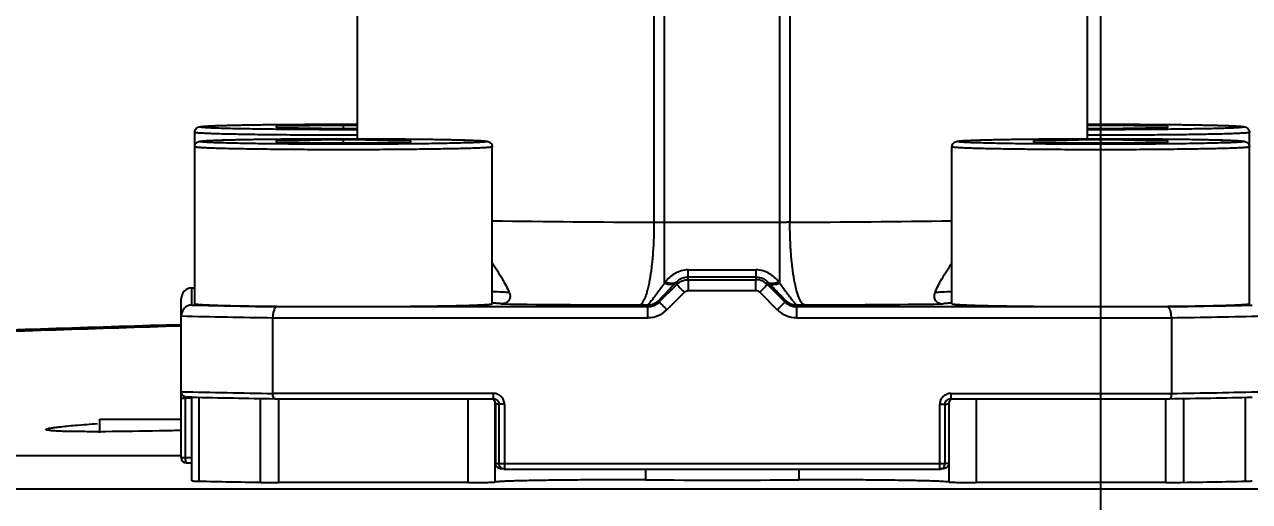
# Model space of a CAD drawing. Header units: millimetres. Extents: x 5828 to 6704, y 123 to 421.
# Drawn here: x 6475.033 to 6476.543, y 276.993 to 277.581 of the extents above; entities that cross this region are included whole.
import ezdxf

# ---------------------------------------------------------------- set-up
doc = ezdxf.new("R2010")
doc.units = ezdxf.units.MM
doc.linetypes.add('CENTER', pattern=[0.6, 0.375, -0.075, 0.075, -0.075])
for name, color, linetype in [('中心线', 7, 'Continuous'), ('外形图', 7, 'Continuous'), ('尺寸标注', 7, 'Continuous')]:
    doc.layers.add(name, color=color, linetype=linetype)
doc.styles.add('微软雅黑', font='msyh.ttc', dxfattribs={"height": 1.5})
doc.dimstyles.new('尺寸标注_1_15比例', dxfattribs={"dimtxt": 1.5, "dimasz": 1.25, "dimexe": 0.5, "dimexo": 0.4, "dimgap": 0.5, "dimtad": 1, "dimdec": 1, "dimlfac": 15, "dimdsep": 46, "dimtxsty": '微软雅黑', "dimcen": 0.09, "dimadec": 0, "dimazin": 0, "dimtp": 0.01, "dimtm": 0.01, "dimtfac": 1, "dimtdec": 1, "dimtofl": 0, "dimtmove": 0, "dimatfit": 3, "dimfxl": 1, "dimtolj": 1, "dimarcsym": 0})

# ---------------------------------------------------------------- blocks, each defined once
blk = doc.blocks.new('*D786')
at = {"layer": 'Defpoints', "color": 0}
for p in [(6482.9394, 280.5658), (6469.7803, 267.5677), (6482.9394, 267.0011)]:
    blk.add_point(p, dxfattribs=at)
at = {"layer": '尺寸标注', "color": 0, "lineweight": -2}
for p, q in [((6469.7803, 267.9677), (6469.7803, 281.0658)), ((6482.9394, 267.4011), (6482.9394, 281.0658)), ((6471.0303, 280.5658), (6481.6894, 280.5658))]:
    blk.add_line(p, q, dxfattribs=at)
at = {"layer": '尺寸标注', "color": 0}
for points in [[(6471.0303, 280.7741), (6471.0303, 280.3574), (6469.7803, 280.5658)], [(6481.6894, 280.3574), (6481.6894, 280.7741), (6482.9394, 280.5658)]]:
    blk.add_solid(points, dxfattribs=at)
at = {"layer": '尺寸标注', "color": 0, "insert": (6476.3599, 281.8448), "char_height": 1.5, "attachment_point": 5, "style": '微软雅黑'}
blk.add_mtext('\\A1;197.4', dxfattribs=at)
blk = doc.blocks.new('*D787')
at = {"layer": 'Defpoints', "color": 0}
for p in [(6469.7154, 284.5485), (6483.0052, 255.7131), (6469.7154, 255.0651)]:
    blk.add_point(p, dxfattribs=at)
at = {"layer": '尺寸标注', "color": 0, "lineweight": -2}
for p, q in [((6469.7154, 255.4651), (6469.7154, 285.0485)), ((6483.0052, 256.1131), (6483.0052, 285.0485)), ((6481.7552, 284.5485), (6470.9654, 284.5485))]:
    blk.add_line(p, q, dxfattribs=at)
at = {"layer": '尺寸标注', "color": 0}
for points in [[(6470.9654, 284.7569), (6470.9654, 284.3402), (6469.7154, 284.5485)], [(6481.7552, 284.3402), (6481.7552, 284.7569), (6483.0052, 284.5485)]]:
    blk.add_solid(points, dxfattribs=at)
at = {"layer": '尺寸标注', "color": 0, "insert": (6476.3603, 285.8276), "char_height": 1.5, "attachment_point": 5, "style": '微软雅黑'}
blk.add_mtext('\\A1;199.3', dxfattribs=at)

msp = doc.modelspace()

# ---------------------------------------------------------------- linework, layer by layer
at = {"layer": '中心线', "linetype": 'CENTER', "ltscale": 5}
msp.add_line((6476.3599, 231.7633), (6476.3599, 279.7873), dxfattribs=at)
at = {"layer": '外形图', "color": 7, "linetype": 'Continuous'}
for p, q in [((6475.4433, 277.8659), (6475.4433, 277.4403)), ((6476.3433, 277.8659), (6476.3433, 277.4403)), ((6475.8097, 277.3375), (6475.8097, 277.8574)), ((6475.8221, 277.2624), (6475.8221, 277.8583)), ((6475.9644, 277.2624), (6475.9645, 277.8583)), ((6475.9768, 277.8574), (6475.9768, 277.3375)), ((6475.4266, 277.4567), (6475.3438, 277.4558)), ((6475.3438, 277.4558), (6475.3438, 277.454)), ((6475.3438, 277.454), (6475.4266, 277.453)), ((6475.4266, 277.4583), (6475.4433, 277.4583)), ((6475.4266, 277.4583), (6475.4433, 277.4583)), ((6475.4266, 277.453), (6475.4266, 277.4567)), ((6475.4433, 277.4565), (6475.4266, 277.4567)), ((6476.3433, 277.4583), (6476.3599, 277.4583)), ((6476.3433, 277.4583), (6476.3599, 277.4583)), ((6476.3599, 277.4567), (6476.3433, 277.4565)), ((6476.3599, 277.453), (6476.3599, 277.4567)), ((6476.4428, 277.4558), (6476.3599, 277.4567)), ((6476.3599, 277.453), (6476.4428, 277.454)), ((6476.4428, 277.454), (6476.4428, 277.4558)), ((6475.2433, 277.237), (6475.2433, 277.4482)), ((6475.4266, 277.4388), (6475.3438, 277.4379)), ((6475.4266, 277.453), (6475.4433, 277.4532)), ((6475.4433, 277.4515), (6475.4266, 277.4515)), ((6475.4433, 277.4447), (6475.4266, 277.4447)), ((6475.4266, 277.4351), (6475.4266, 277.4388)), ((6475.5095, 277.4379), (6475.4266, 277.4388)), ((6476.3599, 277.4388), (6476.2771, 277.4379)), ((6476.3433, 277.4532), (6476.3599, 277.453)), ((6476.3599, 277.4515), (6476.3433, 277.4515)), ((6476.3599, 277.4447), (6476.3433, 277.4447)), ((6476.3599, 277.4351), (6476.3599, 277.4388)), ((6476.4428, 277.4379), (6476.3599, 277.4388)), ((6476.5433, 277.237), (6476.5433, 277.4482)), ((6475.3438, 277.4379), (6475.3438, 277.4361)), ((6475.3438, 277.4361), (6475.4266, 277.4351)), ((6475.4266, 277.4351), (6475.5095, 277.4361)), ((6475.5095, 277.4361), (6475.5095, 277.4379)), ((6475.6099, 277.237), (6475.6099, 277.4303)), ((6476.1766, 277.237), (6476.1766, 277.4303)), ((6476.2771, 277.4379), (6476.2771, 277.4361)), ((6476.2771, 277.4361), (6476.3599, 277.4351)), ((6476.3599, 277.4351), (6476.4428, 277.4361)), ((6476.4428, 277.4361), (6476.4428, 277.4379)), ((6475.8221, 277.3374), (6475.9644, 277.3374)), ((6475.9768, 277.3375), (6475.9729, 277.3374)), ((6475.8516, 277.2701), (6475.8516, 277.2788)), ((6475.8516, 277.2788), (6475.935, 277.2788)), ((6475.8158, 277.2393), (6475.8374, 277.2609)), ((6475.8221, 277.2624), (6475.8233, 277.2639)), ((6475.8362, 277.2628), (6475.8374, 277.2641)), ((6475.8374, 277.2641), (6475.8374, 277.2609)), ((6475.8516, 277.2667), (6475.8516, 277.2701)), ((6475.8516, 277.2701), (6475.935, 277.2701)), ((6475.8516, 277.2667), (6475.8516, 277.2532)), ((6475.8516, 277.2667), (6475.935, 277.2667)), ((6475.935, 277.2701), (6475.935, 277.2667)), ((6475.935, 277.2532), (6475.935, 277.2667)), ((6475.9491, 277.2609), (6475.9491, 277.2641)), ((6475.9491, 277.2641), (6475.9503, 277.2628)), ((6475.9491, 277.2609), (6475.9707, 277.2393)), ((6475.9633, 277.2639), (6475.9644, 277.2624)), ((6475.2266, 277.1287), (6475.2266, 277.2433)), ((6475.2395, 277.2565), (6475.2432, 277.2566)), ((6475.2399, 277.2565), (6475.2395, 277.2565)), ((6475.2399, 277.2565), (6475.2432, 277.2566)), ((6475.2399, 277.2354), (6475.2399, 277.2565)), ((6475.8252, 277.2296), (6475.8468, 277.2512)), ((6475.8516, 277.2532), (6475.935, 277.2532)), ((6475.9397, 277.2512), (6475.9613, 277.2296)), ((6475.8017, 277.2334), (6475.3443, 277.2334)), ((6475.7911, 277.2356), (6475.8017, 277.2356)), ((6475.8017, 277.2356), (6475.8017, 277.2334)), ((6475.8017, 277.2198), (6475.8017, 277.2334)), ((6475.8158, 277.2414), (6475.8158, 277.2393)), ((6475.9707, 277.2393), (6475.9707, 277.2414)), ((6475.9849, 277.2334), (6475.9849, 277.2356)), ((6475.9849, 277.2356), (6475.9954, 277.2356)), ((6475.9849, 277.2334), (6475.9849, 277.2198)), ((6476.4422, 277.2334), (6475.9849, 277.2334)), ((6475.3395, 277.1265), (6475.3395, 277.2198)), ((6475.3395, 277.2198), (6475.8016, 277.2198)), ((6475.9849, 277.2198), (6476.447, 277.2198)), ((6476.447, 277.2198), (6476.447, 277.1265)), ((6475.2266, 277.0475), (6475.2266, 277.128)), ((6475.2398, 277.1219), (6475.2331, 277.1221)), ((6475.2399, 277.0188), (6475.2399, 277.1219)), ((6475.2483, 277.1217), (6475.2483, 277.0184)), ((6475.6112, 277.1265), (6475.3395, 277.1265)), ((6475.6112, 277.1265), (6475.6112, 277.12)), ((6476.1754, 277.1265), (6476.1754, 277.12)), ((6476.1754, 277.1265), (6476.447, 277.1265)), ((6476.5383, 277.0184), (6476.5383, 277.1217)), ((6475.2315, 277.1207), (6475.2315, 277.0474)), ((6475.2399, 277.1207), (6475.2315, 277.1207)), ((6475.3244, 277.017), (6475.3244, 277.1203)), ((6475.3419, 277.12), (6475.3418, 277.12)), ((6475.3419, 277.12), (6475.6112, 277.12)), ((6475.3465, 277.12), (6475.3465, 277.0168)), ((6475.5802, 277.0168), (6475.5802, 277.12)), ((6475.6112, 277.12), (6475.6118, 277.12)), ((6475.6118, 277.12), (6475.6118, 277.12)), ((6475.6133, 277.1165), (6475.6133, 277.0174)), ((6475.6138, 277.114), (6475.6138, 277.0406)), ((6475.6185, 277.04), (6475.6185, 277.1133)), ((6475.625, 277.1132), (6475.625, 277.0333)), ((6476.1616, 277.0333), (6476.1616, 277.1132)), ((6476.168, 277.1133), (6476.168, 277.04)), ((6476.1728, 277.114), (6476.1728, 277.0406)), ((6476.1732, 277.0174), (6476.1732, 277.1162)), ((6476.1748, 277.12), (6476.1748, 277.12)), ((6476.1748, 277.12), (6476.1754, 277.12)), ((6476.1754, 277.12), (6476.4447, 277.12)), ((6476.2063, 277.12), (6476.2063, 277.0168)), ((6476.4401, 277.0168), (6476.4401, 277.12)), ((6476.4447, 277.12), (6476.4447, 277.12)), ((6476.4621, 277.1203), (6476.4621, 277.017)), ((6475.1261, 277.0795), (6475.1261, 277.0949)), ((6475.1261, 277.0949), (6475.2266, 277.0949)), ((6475.2189, 277.0949), (6475.226, 277.0952)), ((6475.2266, 277.0498), (6474.6099, 277.0498)), ((6475.2315, 277.0474), (6475.2399, 277.0474)), ((6475.2399, 277.0408), (6475.2332, 277.0408)), ((6475.6245, 277.0333), (6475.625, 277.0333)), ((6476.1616, 277.0399), (6475.625, 277.0399)), ((6475.625, 277.0333), (6476.1616, 277.0333)), ((6475.7988, 277.0333), (6475.7988, 277.02)), ((6475.9877, 277.0333), (6475.9877, 277.02)), ((6475.5802, 277.0168), (6475.3465, 277.0168)), ((6476.4401, 277.0168), (6476.2063, 277.0168)), ((6474.3599, 277.0089), (6477.4266, 277.0089))]:
    msp.add_line(p, q, dxfattribs=at)
for centre, radius, start, end in [((6475.8627, 294.5169), 17.1795, 269.15642, 269.8234), ((6475.822, 280.7409), 3.4035, 269.7927, 270.0012), ((6475.9645, 280.7824), 3.4449, 269.9997, 270.1396), ((6475.9239, 294.5171), 17.1797, 270.17657, 270.84358), ((6475.935, 277.2467), 0.02, 45.0073, 90), ((6475.2398, 277.2433), 0.0132, 91.2398, 180.0712), ((6475.935, 277.2465), 0.00667, 45.0013, 89.9997), ((6475.24, 277.222), 0.0134, 90.4665, 179.9199), ((6475.6059, 293.5773), 16.346, 268.71721, 269.0832), ((6475.8671, 300.0515), 22.8161, 269.38272, 269.80931), ((6475.8017, 277.2532), 0.0333, 269.9891, 314.9971), ((6475.8017, 277.2556), 0.02, 270, 314.9925), ((6475.8017, 277.2534), 0.02, 270, 314.9925), ((6475.9849, 277.2532), 0.0333, 225.0079, 269.9985), ((6475.9849, 277.2556), 0.02, 225.0075, 269.9999), ((6475.9849, 277.2534), 0.02, 225.0075, 269.9999), ((6475.9097, 301.43), 24.1946, 270.2029, 270.60518), ((6476.2068, 292.217), 14.9855, 270.90019, 271.29941), ((6475.6024, 293.856), 16.6383, 268.70579, 269.09462), ((6476.2124, 292.3848), 15.1668, 270.88652, 271.31307), ((6476.5863, 230.7358), 46.4953, 91.67537, 92.43624), ((6476.5857, 230.6999), 46.53, 91.67331, 92.43365), ((6476.5882, 230.6182), 46.6111, 91.67351, 92.43255), ((6475.2332, 277.1287), 0.00661, 179.9294, 268.7533), ((6475.5742, 292.2915), 15.1668, 268.68693, 269.11348), ((6475.2537, 277.1207), 0.0222, 175.9342, 180.0385), ((6475.6085, 293.8675), 16.7496, 268.73868, 269.08798), ((6476.2033, 292.5375), 15.4194, 270.89695, 271.27639), ((6476.1841, 293.7627), 16.6383, 270.90538, 271.29421), ((6475.6077, 277.1148), 0.00564, 61.7849, 68.4404), ((6475.6076, 277.1145), 0.00595, 52.1064, 61.7474), ((6475.6072, 277.114), 0.00661, 359.9928, 37.1827), ((6476.1794, 277.114), 0.00661, 142.8054, 180.0035), ((6476.179, 277.1145), 0.00596, 118.2391, 128.1305), ((6476.1788, 277.1148), 0.00564, 111.5591, 118.1972), ((6475.1175, 280.0431), 2.9637, 270.1407, 270.307), ((6475.2333, 277.0475), 0.00667, 180, 269.6985), ((6476.1616, 277.04), 0.00667, 270.0006, 274.0053), ((6475.5994, 293.327), 16.3123, 268.76642, 269.03399), ((6475.8933, 302.596), 25.5762, 269.78836, 270.21164), ((6476.2061, 292.3349), 15.3201, 270.95735, 271.24225)]:
    msp.add_arc(centre, radius, start, end, dxfattribs=at)
for points, knots in [([(6475.2433, 277.4482), (6475.2433, 277.4495), (6475.2439, 277.4518), (6475.2462, 277.4541), (6475.2485, 277.4549), (6475.2504, 277.4553), (6475.2521, 277.4555), (6475.254, 277.4556), (6475.2573, 277.4559), (6475.2624, 277.4562), (6475.2698, 277.4565), (6475.2786, 277.4568), (6475.2889, 277.457), (6475.3005, 277.4573), (6475.3134, 277.4575), (6475.3327, 277.4578), (6475.3589, 277.458), (6475.3921, 277.4582), (6475.4149, 277.4583), (6475.4266, 277.4583)], [0, 0, 0, 0, 0.020223, 0.036163, 0.05017, 0.058307, 0.066935, 0.077206, 0.089444, 0.120191, 0.159352, 0.206696, 0.261821, 0.324217, 0.393285, 0.468348, 0.633454, 0.813033, 1, 1, 1, 1]), ([(6475.4266, 277.4515), (6475.4151, 277.4515), (6475.3926, 277.4515), (6475.3599, 277.4517), (6475.334, 277.452), (6475.3149, 277.4523), (6475.3021, 277.4525), (6475.2905, 277.4527), (6475.2802, 277.453), (6475.2713, 277.4533), (6475.2648, 277.4535), (6475.2604, 277.4537), (6475.2577, 277.4539), (6475.2554, 277.454), (6475.2535, 277.4542), (6475.2521, 277.4543), (6475.2513, 277.4545), (6475.2508, 277.4545), (6475.2504, 277.4546), (6475.2502, 277.4547), (6475.2498, 277.4549), (6475.2502, 277.4551), (6475.2504, 277.4551), (6475.2508, 277.4552), (6475.2513, 277.4553), (6475.2521, 277.4554), (6475.2535, 277.4556), (6475.2554, 277.4557), (6475.2577, 277.4559), (6475.2604, 277.456), (6475.2648, 277.4563), (6475.2713, 277.4565), (6475.2802, 277.4568), (6475.2905, 277.4571), (6475.3021, 277.4573), (6475.3149, 277.4575), (6475.334, 277.4578), (6475.3599, 277.458), (6475.3926, 277.4582), (6475.4151, 277.4583), (6475.4266, 277.4583)], [0, 0, 0, 0, 0.097466, 0.191187, 0.277564, 0.316948, 0.35328, 0.386213, 0.415428, 0.440646, 0.461626, 0.470462, 0.478166, 0.484722, 0.490115, 0.494332, 0.495999, 0.49737, 0.498448, 0.499236, 0.5, 0.500764, 0.501552, 0.50263, 0.504001, 0.505668, 0.509885, 0.515278, 0.521834, 0.529538, 0.538374, 0.559354, 0.584572, 0.613787, 0.64672, 0.683052, 0.722436, 0.808813, 0.902534, 1, 1, 1, 1]), ([(6476.3599, 277.4583), (6476.3716, 277.4583), (6476.3945, 277.4582), (6476.4277, 277.458), (6476.4538, 277.4578), (6476.4731, 277.4575), (6476.486, 277.4573), (6476.4977, 277.457), (6476.508, 277.4568), (6476.5168, 277.4565), (6476.5241, 277.4562), (6476.5292, 277.4559), (6476.5325, 277.4556), (6476.5345, 277.4555), (6476.5361, 277.4553), (6476.538, 277.4549), (6476.5403, 277.4541), (6476.5426, 277.4518), (6476.5433, 277.4495), (6476.5433, 277.4482)], [0, 0, 0, 0, 0.186975, 0.366563, 0.531674, 0.606739, 0.675807, 0.738201, 0.793324, 0.840666, 0.879826, 0.91057, 0.922807, 0.933075, 0.941703, 0.949842, 0.963859, 0.979786, 1, 1, 1, 1]), ([(6476.3599, 277.4583), (6476.3714, 277.4583), (6476.394, 277.4582), (6476.4267, 277.458), (6476.4525, 277.4578), (6476.4717, 277.4575), (6476.4845, 277.4573), (6476.4961, 277.4571), (6476.5064, 277.4568), (6476.5152, 277.4565), (6476.5217, 277.4563), (6476.5261, 277.456), (6476.5289, 277.4559), (6476.5312, 277.4557), (6476.5331, 277.4556), (6476.5344, 277.4554), (6476.5352, 277.4553), (6476.5357, 277.4552), (6476.5361, 277.4551), (6476.5364, 277.4551), (6476.5367, 277.4549), (6476.5364, 277.4547), (6476.5361, 277.4546), (6476.5357, 277.4545), (6476.5352, 277.4545), (6476.5344, 277.4543), (6476.5331, 277.4542), (6476.5312, 277.454), (6476.5289, 277.4539), (6476.5261, 277.4537), (6476.5217, 277.4535), (6476.5152, 277.4533), (6476.5064, 277.453), (6476.4961, 277.4527), (6476.4845, 277.4525), (6476.4717, 277.4523), (6476.4525, 277.452), (6476.4267, 277.4517), (6476.394, 277.4515), (6476.3714, 277.4515), (6476.3599, 277.4515)], [0, 0, 0, 0, 0.097466, 0.191187, 0.277564, 0.316948, 0.35328, 0.386213, 0.415428, 0.440646, 0.461626, 0.470462, 0.478166, 0.484722, 0.490115, 0.494332, 0.495999, 0.49737, 0.498448, 0.499236, 0.5, 0.500764, 0.501552, 0.50263, 0.504001, 0.505668, 0.509885, 0.515278, 0.521834, 0.529538, 0.538374, 0.559354, 0.584572, 0.613787, 0.64672, 0.683052, 0.722436, 0.808813, 0.902534, 1, 1, 1, 1]), ([(6475.4266, 277.4447), (6475.4147, 277.4447), (6475.3913, 277.4447), (6475.3625, 277.4449), (6475.3405, 277.4451), (6475.3251, 277.4453), (6475.3107, 277.4455), (6475.2974, 277.4457), (6475.2853, 277.446), (6475.2747, 277.4462), (6475.2654, 277.4465), (6475.2587, 277.4468), (6475.2541, 277.447), (6475.2513, 277.4472), (6475.2489, 277.4473), (6475.2469, 277.4475), (6475.2454, 277.4477), (6475.2443, 277.4478), (6475.2436, 277.448), (6475.2433, 277.4481), (6475.2433, 277.4482), (6475.2433, 277.4482)], [0, 0, 0, 0, 0.194923, 0.382357, 0.470998, 0.555104, 0.633868, 0.706529, 0.772391, 0.830819, 0.881253, 0.92321, 0.940881, 0.95629, 0.969401, 0.980185, 0.988621, 0.994696, 0.998424, 0.999441, 1, 1, 1, 1]), ([(6475.2433, 277.4303), (6475.2433, 277.4316), (6475.2439, 277.4339), (6475.2462, 277.4361), (6475.2485, 277.437), (6475.2504, 277.4373), (6475.2521, 277.4375), (6475.254, 277.4377), (6475.2573, 277.438), (6475.2624, 277.4382), (6475.2698, 277.4385), (6475.2786, 277.4388), (6475.2889, 277.4391), (6475.3005, 277.4394), (6475.3134, 277.4396), (6475.3327, 277.4399), (6475.3589, 277.4401), (6475.3921, 277.4403), (6475.4149, 277.4404), (6475.4266, 277.4404)], [0, 0, 0, 0, 0.020223, 0.036163, 0.05017, 0.058307, 0.066935, 0.077206, 0.089444, 0.120191, 0.159352, 0.206696, 0.261821, 0.324217, 0.393285, 0.468348, 0.633454, 0.813033, 1, 1, 1, 1]), ([(6475.4266, 277.4336), (6475.4151, 277.4336), (6475.3926, 277.4336), (6475.3599, 277.4338), (6475.334, 277.4341), (6475.3149, 277.4343), (6475.3021, 277.4346), (6475.2905, 277.4348), (6475.2802, 277.4351), (6475.2713, 277.4353), (6475.2648, 277.4356), (6475.2604, 277.4358), (6475.2577, 277.436), (6475.2554, 277.4361), (6475.2535, 277.4363), (6475.2521, 277.4364), (6475.2513, 277.4365), (6475.2508, 277.4366), (6475.2504, 277.4367), (6475.2502, 277.4368), (6475.2498, 277.437), (6475.2502, 277.4372), (6475.2504, 277.4372), (6475.2508, 277.4373), (6475.2513, 277.4374), (6475.2521, 277.4375), (6475.2535, 277.4376), (6475.2554, 277.4378), (6475.2577, 277.438), (6475.2604, 277.4381), (6475.2648, 277.4383), (6475.2713, 277.4386), (6475.2802, 277.4389), (6475.2905, 277.4391), (6475.3021, 277.4394), (6475.3149, 277.4396), (6475.334, 277.4399), (6475.3599, 277.4401), (6475.3926, 277.4403), (6475.4151, 277.4404), (6475.4266, 277.4404)], [0, 0, 0, 0, 0.097466, 0.191187, 0.277564, 0.316948, 0.35328, 0.386213, 0.415428, 0.440646, 0.461626, 0.470462, 0.478166, 0.484722, 0.490115, 0.494332, 0.495999, 0.49737, 0.498448, 0.499236, 0.5, 0.500764, 0.501552, 0.50263, 0.504001, 0.505668, 0.509885, 0.515278, 0.521834, 0.529538, 0.538374, 0.559354, 0.584572, 0.613787, 0.64672, 0.683052, 0.722436, 0.808813, 0.902534, 1, 1, 1, 1]), ([(6475.4266, 277.4404), (6475.4383, 277.4404), (6475.4611, 277.4403), (6475.4943, 277.4401), (6475.5205, 277.4399), (6475.5398, 277.4396), (6475.5527, 277.4394), (6475.5643, 277.4391), (6475.5746, 277.4388), (6475.5835, 277.4385), (6475.5908, 277.4382), (6475.5959, 277.438), (6475.5992, 277.4377), (6475.6011, 277.4375), (6475.6028, 277.4373), (6475.6047, 277.437), (6475.607, 277.4361), (6475.6093, 277.4339), (6475.6099, 277.4316), (6475.6099, 277.4303)], [0, 0, 0, 0, 0.186975, 0.366563, 0.531674, 0.606739, 0.675807, 0.738201, 0.793324, 0.840666, 0.879826, 0.91057, 0.922807, 0.933075, 0.941703, 0.949842, 0.963859, 0.979786, 1, 1, 1, 1]), ([(6475.4266, 277.4404), (6475.4381, 277.4404), (6475.4606, 277.4403), (6475.4933, 277.4401), (6475.5192, 277.4399), (6475.5383, 277.4396), (6475.5511, 277.4394), (6475.5627, 277.4391), (6475.573, 277.4389), (6475.5819, 277.4386), (6475.5884, 277.4383), (6475.5928, 277.4381), (6475.5955, 277.438), (6475.5978, 277.4378), (6475.5997, 277.4376), (6475.6011, 277.4375), (6475.6019, 277.4374), (6475.6024, 277.4373), (6475.6028, 277.4372), (6475.603, 277.4372), (6475.6034, 277.437), (6475.603, 277.4368), (6475.6028, 277.4367), (6475.6024, 277.4366), (6475.6019, 277.4365), (6475.6011, 277.4364), (6475.5997, 277.4363), (6475.5978, 277.4361), (6475.5955, 277.436), (6475.5928, 277.4358), (6475.5884, 277.4356), (6475.5819, 277.4353), (6475.573, 277.4351), (6475.5627, 277.4348), (6475.5511, 277.4346), (6475.5383, 277.4343), (6475.5192, 277.4341), (6475.4933, 277.4338), (6475.4606, 277.4336), (6475.4381, 277.4336), (6475.4266, 277.4336)], [0, 0, 0, 0, 0.097466, 0.191187, 0.277564, 0.316948, 0.35328, 0.386213, 0.415428, 0.440646, 0.461626, 0.470462, 0.478166, 0.484722, 0.490115, 0.494332, 0.495999, 0.49737, 0.498448, 0.499236, 0.5, 0.500764, 0.501552, 0.50263, 0.504001, 0.505668, 0.509885, 0.515278, 0.521834, 0.529538, 0.538374, 0.559354, 0.584572, 0.613787, 0.64672, 0.683052, 0.722436, 0.808813, 0.902534, 1, 1, 1, 1]), ([(6476.1766, 277.4303), (6476.1766, 277.4316), (6476.1773, 277.4339), (6476.1796, 277.4361), (6476.1818, 277.437), (6476.1837, 277.4373), (6476.1854, 277.4375), (6476.1873, 277.4377), (6476.1907, 277.438), (6476.1958, 277.4382), (6476.2031, 277.4385), (6476.2119, 277.4388), (6476.2222, 277.4391), (6476.2338, 277.4394), (6476.2467, 277.4396), (6476.266, 277.4399), (6476.2922, 277.4401), (6476.3254, 277.4403), (6476.3483, 277.4404), (6476.3599, 277.4404)], [0, 0, 0, 0, 0.020223, 0.036163, 0.05017, 0.058307, 0.066935, 0.077206, 0.089444, 0.120191, 0.159352, 0.206696, 0.261821, 0.324217, 0.393285, 0.468348, 0.633454, 0.813033, 1, 1, 1, 1]), ([(6476.3599, 277.4336), (6476.3484, 277.4336), (6476.3259, 277.4336), (6476.2932, 277.4338), (6476.2673, 277.4341), (6476.2482, 277.4343), (6476.2354, 277.4346), (6476.2238, 277.4348), (6476.2135, 277.4351), (6476.2046, 277.4353), (6476.1981, 277.4356), (6476.1937, 277.4358), (6476.191, 277.436), (6476.1887, 277.4361), (6476.1868, 277.4363), (6476.1855, 277.4364), (6476.1846, 277.4365), (6476.1842, 277.4366), (6476.1838, 277.4367), (6476.1835, 277.4368), (6476.1832, 277.437), (6476.1835, 277.4372), (6476.1838, 277.4372), (6476.1842, 277.4373), (6476.1846, 277.4374), (6476.1855, 277.4375), (6476.1868, 277.4376), (6476.1887, 277.4378), (6476.191, 277.438), (6476.1937, 277.4381), (6476.1981, 277.4383), (6476.2046, 277.4386), (6476.2135, 277.4389), (6476.2238, 277.4391), (6476.2354, 277.4394), (6476.2482, 277.4396), (6476.2673, 277.4399), (6476.2932, 277.4401), (6476.3259, 277.4403), (6476.3484, 277.4404), (6476.3599, 277.4404)], [0, 0, 0, 0, 0.097466, 0.191187, 0.277564, 0.316948, 0.35328, 0.386213, 0.415428, 0.440646, 0.461626, 0.470462, 0.478166, 0.484722, 0.490115, 0.494332, 0.495999, 0.49737, 0.498448, 0.499236, 0.5, 0.500764, 0.501552, 0.50263, 0.504001, 0.505668, 0.509885, 0.515278, 0.521834, 0.529538, 0.538374, 0.559354, 0.584572, 0.613787, 0.64672, 0.683052, 0.722436, 0.808813, 0.902534, 1, 1, 1, 1]), ([(6476.5433, 277.4482), (6476.5433, 277.4482), (6476.5432, 277.4481), (6476.5429, 277.448), (6476.5422, 277.4478), (6476.5411, 277.4477), (6476.5396, 277.4475), (6476.5376, 277.4473), (6476.5352, 277.4472), (6476.5324, 277.447), (6476.5278, 277.4468), (6476.5211, 277.4465), (6476.5119, 277.4462), (6476.5012, 277.446), (6476.4892, 277.4457), (6476.4759, 277.4455), (6476.4615, 277.4453), (6476.4461, 277.4451), (6476.4241, 277.4449), (6476.3952, 277.4447), (6476.3719, 277.4447), (6476.3599, 277.4447)], [0, 0, 0, 0, 0.000559, 0.001576, 0.005304, 0.011379, 0.019815, 0.030599, 0.04371, 0.059119, 0.07679, 0.118747, 0.169181, 0.227609, 0.293471, 0.366132, 0.444896, 0.529002, 0.617643, 0.805077, 1, 1, 1, 1]), ([(6476.3599, 277.4404), (6476.3716, 277.4404), (6476.3945, 277.4403), (6476.4277, 277.4401), (6476.4538, 277.4399), (6476.4731, 277.4396), (6476.486, 277.4394), (6476.4977, 277.4391), (6476.508, 277.4388), (6476.5168, 277.4385), (6476.5241, 277.4382), (6476.5292, 277.438), (6476.5325, 277.4377), (6476.5345, 277.4375), (6476.5361, 277.4373), (6476.538, 277.437), (6476.5403, 277.4361), (6476.5426, 277.4339), (6476.5433, 277.4316), (6476.5433, 277.4303)], [0, 0, 0, 0, 0.186975, 0.366563, 0.531674, 0.606739, 0.675807, 0.738201, 0.793324, 0.840666, 0.879826, 0.91057, 0.922807, 0.933075, 0.941703, 0.949842, 0.963859, 0.979786, 1, 1, 1, 1]), ([(6476.3599, 277.4404), (6476.3714, 277.4404), (6476.394, 277.4403), (6476.4267, 277.4401), (6476.4525, 277.4399), (6476.4717, 277.4396), (6476.4845, 277.4394), (6476.4961, 277.4391), (6476.5064, 277.4389), (6476.5152, 277.4386), (6476.5217, 277.4383), (6476.5261, 277.4381), (6476.5289, 277.438), (6476.5312, 277.4378), (6476.5331, 277.4376), (6476.5344, 277.4375), (6476.5352, 277.4374), (6476.5357, 277.4373), (6476.5361, 277.4372), (6476.5364, 277.4372), (6476.5367, 277.437), (6476.5364, 277.4368), (6476.5361, 277.4367), (6476.5357, 277.4366), (6476.5352, 277.4365), (6476.5344, 277.4364), (6476.5331, 277.4363), (6476.5312, 277.4361), (6476.5289, 277.436), (6476.5261, 277.4358), (6476.5217, 277.4356), (6476.5152, 277.4353), (6476.5064, 277.4351), (6476.4961, 277.4348), (6476.4845, 277.4346), (6476.4717, 277.4343), (6476.4525, 277.4341), (6476.4267, 277.4338), (6476.394, 277.4336), (6476.3714, 277.4336), (6476.3599, 277.4336)], [0, 0, 0, 0, 0.097466, 0.191187, 0.277564, 0.316948, 0.35328, 0.386213, 0.415428, 0.440646, 0.461626, 0.470462, 0.478166, 0.484722, 0.490115, 0.494332, 0.495999, 0.49737, 0.498448, 0.499236, 0.5, 0.500764, 0.501552, 0.50263, 0.504001, 0.505668, 0.509885, 0.515278, 0.521834, 0.529538, 0.538374, 0.559354, 0.584572, 0.613787, 0.64672, 0.683052, 0.722436, 0.808813, 0.902534, 1, 1, 1, 1]), ([(6475.4266, 277.4268), (6475.4147, 277.4268), (6475.3913, 277.4268), (6475.3625, 277.427), (6475.3405, 277.4272), (6475.3251, 277.4274), (6475.3107, 277.4276), (6475.2974, 277.4278), (6475.2853, 277.4281), (6475.2747, 277.4283), (6475.2654, 277.4286), (6475.2587, 277.4289), (6475.2541, 277.4291), (6475.2513, 277.4293), (6475.2489, 277.4294), (6475.2469, 277.4296), (6475.2454, 277.4298), (6475.2443, 277.4299), (6475.2436, 277.4301), (6475.2433, 277.4302), (6475.2433, 277.4303), (6475.2433, 277.4303)], [0, 0, 0, 0, 0.194923, 0.382357, 0.470998, 0.555104, 0.633868, 0.706529, 0.772391, 0.830819, 0.881253, 0.92321, 0.940881, 0.95629, 0.969401, 0.980185, 0.988621, 0.994696, 0.998424, 0.999441, 1, 1, 1, 1]), ([(6475.6099, 277.4303), (6475.6099, 277.4303), (6475.6099, 277.4302), (6475.6096, 277.4301), (6475.6089, 277.4299), (6475.6078, 277.4298), (6475.6063, 277.4296), (6475.6043, 277.4294), (6475.6019, 277.4293), (6475.5991, 277.4291), (6475.5945, 277.4289), (6475.5878, 277.4286), (6475.5785, 277.4283), (6475.5679, 277.4281), (6475.5558, 277.4278), (6475.5425, 277.4276), (6475.5281, 277.4274), (6475.5127, 277.4272), (6475.4907, 277.427), (6475.4619, 277.4268), (6475.4385, 277.4268), (6475.4266, 277.4268)], [0, 0, 0, 0, 0.000559, 0.001576, 0.005304, 0.011379, 0.019815, 0.030599, 0.04371, 0.059119, 0.07679, 0.118747, 0.169181, 0.227609, 0.293471, 0.366132, 0.444896, 0.529002, 0.617643, 0.805077, 1, 1, 1, 1]), ([(6476.3599, 277.4268), (6476.348, 277.4268), (6476.3246, 277.4268), (6476.2958, 277.427), (6476.2738, 277.4272), (6476.2584, 277.4274), (6476.244, 277.4276), (6476.2307, 277.4278), (6476.2187, 277.4281), (6476.208, 277.4283), (6476.1988, 277.4286), (6476.192, 277.4289), (6476.1875, 277.4291), (6476.1846, 277.4293), (6476.1822, 277.4294), (6476.1803, 277.4296), (6476.1787, 277.4298), (6476.1776, 277.4299), (6476.177, 277.4301), (6476.1767, 277.4302), (6476.1766, 277.4303), (6476.1766, 277.4303)], [0, 0, 0, 0, 0.194923, 0.382357, 0.470998, 0.555104, 0.633868, 0.706529, 0.772391, 0.830819, 0.881253, 0.92321, 0.940881, 0.95629, 0.969401, 0.980185, 0.988621, 0.994696, 0.998424, 0.999441, 1, 1, 1, 1]), ([(6476.5433, 277.4303), (6476.5433, 277.4303), (6476.5432, 277.4302), (6476.5429, 277.4301), (6476.5422, 277.4299), (6476.5411, 277.4298), (6476.5396, 277.4296), (6476.5376, 277.4294), (6476.5352, 277.4293), (6476.5324, 277.4291), (6476.5278, 277.4289), (6476.5211, 277.4286), (6476.5119, 277.4283), (6476.5012, 277.4281), (6476.4892, 277.4278), (6476.4759, 277.4276), (6476.4615, 277.4274), (6476.4461, 277.4272), (6476.4241, 277.427), (6476.3952, 277.4268), (6476.3719, 277.4268), (6476.3599, 277.4268)], [0, 0, 0, 0, 0.000559, 0.001576, 0.005304, 0.011379, 0.019815, 0.030599, 0.04371, 0.059119, 0.07679, 0.118747, 0.169181, 0.227609, 0.293471, 0.366132, 0.444896, 0.529002, 0.617643, 0.805077, 1, 1, 1, 1]), ([(6475.7911, 277.2356), (6475.7918, 277.2357), (6475.7932, 277.2362), (6475.795, 277.238), (6475.7967, 277.2406), (6475.7984, 277.2441), (6475.8, 277.2485), (6475.8016, 277.2537), (6475.803, 277.2597), (6475.8049, 277.269), (6475.8068, 277.2822), (6475.8085, 277.2995), (6475.8095, 277.3181), (6475.8097, 277.3309), (6475.8097, 277.3375)], [0, 0, 0, 0, 0.018281, 0.041159, 0.07053, 0.107124, 0.151106, 0.202347, 0.260539, 0.325247, 0.471987, 0.63746, 0.815652, 1, 1, 1, 1]), ([(6475.9954, 277.2356), (6475.9948, 277.2357), (6475.9934, 277.2362), (6475.9915, 277.238), (6475.9898, 277.2406), (6475.9881, 277.2441), (6475.9865, 277.2485), (6475.985, 277.2537), (6475.9835, 277.2597), (6475.9817, 277.269), (6475.9797, 277.2822), (6475.9781, 277.2995), (6475.9771, 277.3181), (6475.9768, 277.3309), (6475.9768, 277.3375)], [0, 0, 0, 0, 0.01828, 0.041158, 0.070528, 0.107122, 0.151103, 0.202344, 0.260536, 0.325244, 0.471984, 0.637458, 0.815651, 1, 1, 1, 1]), ([(6475.61, 277.2875), (6475.6143, 277.2811), (6475.6202, 277.2717), (6475.6269, 277.2594), (6475.6297, 277.2538), (6475.6309, 277.2511)], [0, 0, 0, 0, 0.552971, 0.792743, 1, 1, 1, 1]), ([(6475.8516, 277.2788), (6475.8486, 277.2788), (6475.8427, 277.2779), (6475.8348, 277.2744), (6475.8283, 277.2696), (6475.8248, 277.2658), (6475.8233, 277.2639)], [0, 0, 0, 0, 0.270723, 0.531882, 0.776362, 1, 1, 1, 1]), ([(6475.9633, 277.2639), (6475.9601, 277.2679), (6475.954, 277.2735), (6475.9439, 277.2779), (6475.938, 277.2788), (6475.935, 277.2788)], [0, 0, 0, 0, 0.467022, 0.728722, 1, 1, 1, 1]), ([(6475.935, 277.2788), (6475.935, 277.2776), (6475.935, 277.2755), (6475.935, 277.2726), (6475.935, 277.2709), (6475.935, 277.2701)], [0, 0, 0, 0, 0.410542, 0.724687, 1, 1, 1, 1]), ([(6476.1557, 277.2511), (6476.1568, 277.2538), (6476.1596, 277.2594), (6476.1663, 277.2717), (6476.1722, 277.2811), (6476.1766, 277.2875)], [0, 0, 0, 0, 0.207261, 0.447033, 1, 1, 1, 1]), ([(6475.8221, 277.2624), (6475.8208, 277.2605), (6475.8183, 277.2569), (6475.8146, 277.2518), (6475.8112, 277.2473), (6475.8082, 277.2434), (6475.8057, 277.2403), (6475.804, 277.2382), (6475.8029, 277.2369), (6475.8023, 277.2362), (6475.8019, 277.2358), (6475.8017, 277.2356), (6475.8017, 277.2356)], [0, 0, 0, 0, 0.202788, 0.390253, 0.558895, 0.705068, 0.825141, 0.915758, 0.949254, 0.974552, 0.991472, 1, 1, 1, 1]), ([(6475.8362, 277.2628), (6475.8348, 277.2614), (6475.8321, 277.2587), (6475.8283, 277.2547), (6475.8248, 277.2511), (6475.8222, 277.2484), (6475.8203, 277.2465), (6475.8192, 277.2452), (6475.8182, 277.2442), (6475.8174, 277.2433), (6475.8167, 277.2426), (6475.8162, 277.242), (6475.816, 277.2417), (6475.8158, 277.2415), (6475.8158, 277.2414), (6475.8158, 277.2414)], [0, 0, 0, 0, 0.201586, 0.389937, 0.56046, 0.708815, 0.773072, 0.83003, 0.879266, 0.920458, 0.953325, 0.97765, 0.99324, 0.997714, 1, 1, 1, 1]), ([(6475.8362, 277.2628), (6475.8355, 277.2621), (6475.8335, 277.2609), (6475.83, 277.2603), (6475.8261, 277.2608), (6475.8234, 277.2617), (6475.8221, 277.2624)], [0, 0, 0, 0, 0.209922, 0.441127, 0.704274, 1, 1, 1, 1]), ([(6475.8374, 277.2641), (6475.8367, 277.2633), (6475.8347, 277.2622), (6475.8312, 277.2617), (6475.8273, 277.2622), (6475.8246, 277.2632), (6475.8233, 277.2639)], [0, 0, 0, 0, 0.206778, 0.436757, 0.701105, 1, 1, 1, 1]), ([(6475.8374, 277.2641), (6475.839, 277.2657), (6475.842, 277.2679), (6475.8469, 277.2697), (6475.85, 277.2701), (6475.8516, 277.2701)], [0, 0, 0, 0, 0.426676, 0.696952, 1, 1, 1, 1]), ([(6475.8374, 277.2609), (6475.8393, 277.2627), (6475.8437, 277.2657), (6475.849, 277.2667), (6475.8516, 277.2667)], [0, 0, 0, 0, 0.499993, 1, 1, 1, 1]), ([(6475.8468, 277.2512), (6475.8463, 277.2518), (6475.8451, 277.2529), (6475.8434, 277.2547), (6475.8417, 277.2563), (6475.8403, 277.2579), (6475.8392, 277.259), (6475.8385, 277.2597), (6475.8381, 277.2601), (6475.8378, 277.2604), (6475.8376, 277.2607), (6475.8375, 277.2608), (6475.8374, 277.2609), (6475.8374, 277.2609)], [0, 0, 0, 0, 0.179694, 0.363994, 0.541901, 0.701355, 0.831622, 0.883383, 0.925572, 0.958005, 0.980905, 0.994665, 1, 1, 1, 1]), ([(6475.935, 277.2701), (6475.938, 277.2701), (6475.9433, 277.2688), (6475.9476, 277.2657), (6475.9491, 277.2641)], [0, 0, 0, 0, 0.576208, 1, 1, 1, 1]), ([(6475.9491, 277.2609), (6475.9491, 277.2609), (6475.949, 277.2608), (6475.9489, 277.2606), (6475.9487, 277.2604), (6475.9484, 277.26), (6475.948, 277.2596), (6475.9473, 277.2589), (6475.9463, 277.2579), (6475.9449, 277.2564), (6475.9433, 277.2548), (6475.9415, 277.253), (6475.9403, 277.2518), (6475.9397, 277.2512)], [0, 0, 0, 0, 0.006205, 0.021758, 0.046588, 0.080451, 0.123042, 0.173939, 0.298643, 0.449778, 0.621538, 0.807325, 1, 1, 1, 1]), ([(6475.9633, 277.2639), (6475.9619, 277.2632), (6475.9593, 277.2622), (6475.9553, 277.2617), (6475.9518, 277.2622), (6475.9499, 277.2633), (6475.9491, 277.2641)], [0, 0, 0, 0, 0.298888, 0.563227, 0.793203, 1, 1, 1, 1]), ([(6475.9707, 277.2414), (6475.9707, 277.2414), (6475.9707, 277.2415), (6475.9706, 277.2416), (6475.9705, 277.2418), (6475.9703, 277.2421), (6475.9698, 277.2426), (6475.9692, 277.2433), (6475.9684, 277.2442), (6475.9674, 277.2452), (6475.9662, 277.2465), (6475.9644, 277.2484), (6475.9617, 277.2511), (6475.9583, 277.2547), (6475.9544, 277.2587), (6475.9517, 277.2614), (6475.9503, 277.2628)], [0, 0, 0, 0, 0.002071, 0.006425, 0.013077, 0.021986, 0.046405, 0.079451, 0.120878, 0.170339, 0.227446, 0.291721, 0.439676, 0.60966, 0.797868, 1, 1, 1, 1]), ([(6475.9644, 277.2624), (6475.9631, 277.2617), (6475.9605, 277.2608), (6475.9565, 277.2603), (6475.953, 277.2609), (6475.9511, 277.2621), (6475.9503, 277.2628)], [0, 0, 0, 0, 0.295727, 0.558874, 0.790079, 1, 1, 1, 1]), ([(6475.9644, 277.2624), (6475.9657, 277.2605), (6475.9683, 277.2569), (6475.972, 277.2518), (6475.9753, 277.2473), (6475.9783, 277.2434), (6475.9808, 277.2403), (6475.9826, 277.2382), (6475.9837, 277.2369), (6475.9842, 277.2362), (6475.9846, 277.2358), (6475.9848, 277.2356), (6475.9849, 277.2356)], [0, 0, 0, 0, 0.202787, 0.390254, 0.558895, 0.705067, 0.825143, 0.915757, 0.949253, 0.974551, 0.991472, 1, 1, 1, 1]), ([(6475.61, 277.2522), (6475.6142, 277.2521), (6475.6211, 277.2518), (6475.6281, 277.2514), (6475.6309, 277.2511)], [0, 0, 0, 0, 0.602755, 1, 1, 1, 1]), ([(6475.6309, 277.2511), (6475.6316, 277.2494), (6475.6323, 277.2466), (6475.6316, 277.2432), (6475.6304, 277.241), (6475.6287, 277.2392), (6475.6258, 277.2374), (6475.6231, 277.2369), (6475.6213, 277.2368)], [0, 0, 0, 0, 0.268909, 0.388727, 0.503923, 0.619265, 0.738879, 1, 1, 1, 1]), ([(6475.8468, 277.2512), (6475.8475, 277.2518), (6475.8489, 277.2528), (6475.8507, 277.2532), (6475.8516, 277.2532)], [0, 0, 0, 0, 0.499989, 1, 1, 1, 1]), ([(6476.1557, 277.2511), (6476.1549, 277.2494), (6476.1543, 277.2466), (6476.155, 277.2432), (6476.1561, 277.241), (6476.1578, 277.2392), (6476.1608, 277.2374), (6476.1635, 277.2369), (6476.1653, 277.2368)], [0, 0, 0, 0, 0.268883, 0.388684, 0.503868, 0.619192, 0.738767, 1, 1, 1, 1]), ([(6476.1557, 277.2511), (6476.1584, 277.2514), (6476.1654, 277.2518), (6476.1724, 277.2521), (6476.1766, 277.2522)], [0, 0, 0, 0, 0.397247, 1, 1, 1, 1]), ([(6475.2433, 277.237), (6475.2433, 277.237), (6475.2433, 277.2369), (6475.2436, 277.2368), (6475.2443, 277.2366), (6475.2454, 277.2365), (6475.2469, 277.2363), (6475.2489, 277.2361), (6475.2513, 277.236), (6475.2541, 277.2358), (6475.2587, 277.2356), (6475.2654, 277.2353), (6475.2747, 277.235), (6475.2853, 277.2348), (6475.2974, 277.2345), (6475.3107, 277.2343), (6475.3251, 277.2341), (6475.3405, 277.2339), (6475.3625, 277.2337), (6475.3913, 277.2335), (6475.4147, 277.2335), (6475.4266, 277.2335)], [0, 0, 0, 0, 0.000559, 0.001576, 0.005304, 0.011379, 0.019815, 0.030599, 0.04371, 0.059119, 0.07679, 0.118747, 0.169181, 0.227609, 0.293471, 0.366132, 0.444896, 0.529002, 0.617643, 0.805077, 1, 1, 1, 1]), ([(6475.3443, 277.2334), (6475.344, 277.2334), (6475.3433, 277.2332), (6475.3424, 277.2323), (6475.3416, 277.2311), (6475.3409, 277.2294), (6475.3403, 277.2274), (6475.3397, 277.2242), (6475.3395, 277.2216), (6475.3395, 277.2198)], [0, 0, 0, 0, 0.063301, 0.140342, 0.237463, 0.356431, 0.496185, 0.653585, 1, 1, 1, 1]), ([(6475.4266, 277.2335), (6475.4385, 277.2335), (6475.4619, 277.2335), (6475.4907, 277.2337), (6475.5127, 277.2339), (6475.5281, 277.2341), (6475.5425, 277.2343), (6475.5558, 277.2345), (6475.5679, 277.2348), (6475.5785, 277.235), (6475.5878, 277.2353), (6475.5945, 277.2356), (6475.5991, 277.2358), (6475.6019, 277.236), (6475.6043, 277.2361), (6475.6063, 277.2363), (6475.6078, 277.2365), (6475.6089, 277.2366), (6475.6096, 277.2368), (6475.6099, 277.2369), (6475.6099, 277.237), (6475.6099, 277.237)], [0, 0, 0, 0, 0.194923, 0.382357, 0.470998, 0.555104, 0.633868, 0.706529, 0.772391, 0.830819, 0.881253, 0.92321, 0.940881, 0.95629, 0.969401, 0.980185, 0.988621, 0.994696, 0.998424, 0.999441, 1, 1, 1, 1]), ([(6475.61, 277.2383), (6475.6111, 277.2382), (6475.613, 277.2381), (6475.6156, 277.2379), (6475.6178, 277.2378), (6475.6193, 277.2376), (6475.6202, 277.2375), (6475.6207, 277.2374), (6475.6211, 277.2373), (6475.6214, 277.2372), (6475.6216, 277.2371), (6475.6216, 277.237), (6475.6215, 277.2369), (6475.6213, 277.2368), (6475.6213, 277.2368)], [0, 0, 0, 0, 0.257075, 0.47489, 0.652911, 0.79078, 0.844588, 0.888315, 0.922016, 0.945851, 0.960366, 0.968417, 0.979833, 1, 1, 1, 1]), ([(6475.8158, 277.2393), (6475.8158, 277.2393), (6475.8159, 277.2392), (6475.816, 277.239), (6475.8162, 277.2388), (6475.8165, 277.2384), (6475.8169, 277.238), (6475.8176, 277.2373), (6475.8186, 277.2363), (6475.82, 277.2348), (6475.8217, 277.2332), (6475.8234, 277.2314), (6475.8246, 277.2302), (6475.8252, 277.2296)], [0, 0, 0, 0, 0.006205, 0.021758, 0.046588, 0.080451, 0.123042, 0.173939, 0.298643, 0.449778, 0.621538, 0.807324, 1, 1, 1, 1]), ([(6475.9613, 277.2296), (6475.9619, 277.2302), (6475.9631, 277.2314), (6475.9649, 277.2332), (6475.9665, 277.2348), (6475.9679, 277.2363), (6475.9689, 277.2373), (6475.9696, 277.238), (6475.97, 277.2384), (6475.9703, 277.2388), (6475.9705, 277.239), (6475.9707, 277.2392), (6475.9707, 277.2393), (6475.9707, 277.2393)], [0, 0, 0, 0, 0.192675, 0.378462, 0.550222, 0.701357, 0.826061, 0.876958, 0.919549, 0.953412, 0.978242, 0.993795, 1, 1, 1, 1]), ([(6476.1653, 277.2368), (6476.1652, 277.2368), (6476.1651, 277.2369), (6476.1649, 277.237), (6476.165, 277.2371), (6476.1652, 277.2372), (6476.1654, 277.2373), (6476.1658, 277.2374), (6476.1663, 277.2375), (6476.1673, 277.2376), (6476.1688, 277.2378), (6476.1709, 277.2379), (6476.1736, 277.2381), (6476.1755, 277.2382), (6476.1765, 277.2383)], [0, 0, 0, 0, 0.020144, 0.031539, 0.039597, 0.054132, 0.077986, 0.111703, 0.155441, 0.209256, 0.347134, 0.525152, 0.742952, 1, 1, 1, 1]), ([(6476.1766, 277.237), (6476.1766, 277.237), (6476.1767, 277.2369), (6476.177, 277.2368), (6476.1776, 277.2366), (6476.1787, 277.2365), (6476.1803, 277.2363), (6476.1822, 277.2361), (6476.1846, 277.236), (6476.1875, 277.2358), (6476.192, 277.2356), (6476.1988, 277.2353), (6476.208, 277.235), (6476.2187, 277.2348), (6476.2307, 277.2345), (6476.244, 277.2343), (6476.2584, 277.2341), (6476.2738, 277.2339), (6476.2958, 277.2337), (6476.3246, 277.2335), (6476.348, 277.2335), (6476.3599, 277.2335)], [0, 0, 0, 0, 0.000559, 0.001576, 0.005304, 0.011379, 0.019815, 0.030599, 0.04371, 0.059119, 0.07679, 0.118747, 0.169181, 0.227609, 0.293471, 0.366132, 0.444896, 0.529002, 0.617643, 0.805077, 1, 1, 1, 1]), ([(6476.3599, 277.2335), (6476.3719, 277.2335), (6476.3952, 277.2335), (6476.4241, 277.2337), (6476.4461, 277.2339), (6476.4615, 277.2341), (6476.4759, 277.2343), (6476.4892, 277.2345), (6476.5012, 277.2348), (6476.5119, 277.235), (6476.5211, 277.2353), (6476.5278, 277.2356), (6476.5324, 277.2358), (6476.5352, 277.236), (6476.5376, 277.2361), (6476.5396, 277.2363), (6476.5411, 277.2365), (6476.5422, 277.2366), (6476.5429, 277.2368), (6476.5432, 277.2369), (6476.5433, 277.237), (6476.5433, 277.237)], [0, 0, 0, 0, 0.194923, 0.382357, 0.470998, 0.555104, 0.633868, 0.706529, 0.772391, 0.830819, 0.881253, 0.92321, 0.940881, 0.95629, 0.969401, 0.980185, 0.988621, 0.994696, 0.998424, 0.999441, 1, 1, 1, 1]), ([(6476.447, 277.2198), (6476.447, 277.2216), (6476.4469, 277.2242), (6476.4462, 277.2274), (6476.4457, 277.2294), (6476.4449, 277.2311), (6476.4441, 277.2323), (6476.4432, 277.2332), (6476.4425, 277.2334), (6476.4422, 277.2334)], [0, 0, 0, 0, 0.346416, 0.503815, 0.643569, 0.762537, 0.859658, 0.936699, 1, 1, 1, 1]), ([(6475.3418, 277.12), (6475.3415, 277.12), (6475.341, 277.1204), (6475.3405, 277.1211), (6475.34, 277.1222), (6475.3396, 277.1241), (6475.3395, 277.1257), (6475.3395, 277.1265)], [0, 0, 0, 0, 0.136939, 0.233181, 0.351496, 0.648862, 1, 1, 1, 1]), ([(6475.625, 277.1132), (6475.625, 277.1149), (6475.6242, 277.1185), (6475.6211, 277.1229), (6475.6165, 277.1258), (6475.6129, 277.1265), (6475.6112, 277.1265)], [0, 0, 0, 0, 0.249801, 0.499765, 0.749868, 1, 1, 1, 1]), ([(6476.1754, 277.1265), (6476.1736, 277.1265), (6476.17, 277.1258), (6476.1655, 277.1229), (6476.1623, 277.1185), (6476.1616, 277.1149), (6476.1616, 277.1132)], [0, 0, 0, 0, 0.250121, 0.500225, 0.750197, 1, 1, 1, 1]), ([(6476.447, 277.1265), (6476.447, 277.1257), (6476.4469, 277.1241), (6476.4465, 277.1222), (6476.446, 277.1211), (6476.4456, 277.1204), (6476.445, 277.12), (6476.4447, 277.12)], [0, 0, 0, 0, 0.35114, 0.648507, 0.766823, 0.863065, 1, 1, 1, 1]), ([(6475.2266, 277.1208), (6475.2266, 277.1208), (6475.2266, 277.1208), (6475.2267, 277.1208), (6475.2268, 277.1208), (6475.227, 277.1208), (6475.2274, 277.1208), (6475.228, 277.1208), (6475.2287, 277.1207), (6475.2299, 277.1207), (6475.2309, 277.1207), (6475.2315, 277.1207)], [0, 0, 0, 0, 0.005067, 0.018675, 0.041114, 0.072287, 0.159904, 0.27923, 0.427138, 0.599671, 1, 1, 1, 1]), ([(6475.6112, 277.1192), (6475.6113, 277.1191), (6475.6118, 277.1187), (6475.6122, 277.1183), (6475.6124, 277.118)], [0, 0, 0, 0, 0.260258, 1, 1, 1, 1]), ([(6475.6118, 277.12), (6475.6126, 277.1199), (6475.6143, 277.1195), (6475.6165, 277.1181), (6475.6181, 277.1159), (6475.6185, 277.1142), (6475.6185, 277.1133)], [0, 0, 0, 0, 0.24782, 0.496681, 0.747528, 1, 1, 1, 1]), ([(6475.6185, 277.1133), (6475.6178, 277.1133), (6475.6167, 277.1134), (6475.6153, 277.1136), (6475.6145, 277.1137), (6475.6141, 277.1138), (6475.6139, 277.1138), (6475.6138, 277.1139), (6475.6138, 277.114)], [0, 0, 0, 0, 0.42945, 0.738689, 0.847901, 0.926972, 0.976512, 1, 1, 1, 1]), ([(6475.625, 277.1132), (6475.6236, 277.1132), (6475.6215, 277.1132), (6475.6193, 277.1132), (6475.6185, 277.1133)], [0, 0, 0, 0, 0.628761, 1, 1, 1, 1]), ([(6476.1616, 277.1132), (6476.1629, 277.1132), (6476.1651, 277.1132), (6476.1672, 277.1132), (6476.168, 277.1133)], [0, 0, 0, 0, 0.628764, 1, 1, 1, 1]), ([(6476.168, 277.1133), (6476.168, 277.1142), (6476.1684, 277.1159), (6476.17, 277.118), (6476.1722, 277.1195), (6476.1739, 277.1199), (6476.1748, 277.12)], [0, 0, 0, 0, 0.252474, 0.503327, 0.752189, 1, 1, 1, 1]), ([(6476.168, 277.1133), (6476.1687, 277.1133), (6476.1699, 277.1134), (6476.1712, 277.1136), (6476.172, 277.1137), (6476.1724, 277.1138), (6476.1726, 277.1138), (6476.1728, 277.1139), (6476.1728, 277.114)], [0, 0, 0, 0, 0.42945, 0.738689, 0.847901, 0.926972, 0.976512, 1, 1, 1, 1]), ([(6476.1753, 277.1192), (6476.1752, 277.1191), (6476.1747, 277.1187), (6476.1744, 277.1183), (6476.1741, 277.118)], [0, 0, 0, 0, 0.260136, 1, 1, 1, 1]), ([(6475.0599, 277.0821), (6475.0599, 277.0825), (6475.0619, 277.083), (6475.0645, 277.0837), (6475.0699, 277.0845), (6475.0769, 277.0854), (6475.086, 277.0864), (6475.1017, 277.0878), (6475.1145, 277.0888), (6475.1235, 277.0894)], [0, 0, 0, 0, 0.019513, 0.069038, 0.149919, 0.261698, 0.403567, 0.574669, 1, 1, 1, 1]), ([(6475.1248, 277.0794), (6475.1155, 277.0794), (6475.1025, 277.0794), (6475.0865, 277.0797), (6475.0772, 277.0799), (6475.0701, 277.0803), (6475.0646, 277.0807), (6475.0619, 277.0812), (6475.0599, 277.0816), (6475.0599, 277.0821)], [0, 0, 0, 0, 0.426417, 0.597939, 0.739891, 0.851473, 0.932036, 0.981122, 1, 1, 1, 1]), ([(6475.2248, 277.0808), (6475.2164, 277.0806), (6475.1859, 277.08), (6475.1554, 277.0795), (6475.1334, 277.0794)], [0, 0, 0, 0, 0.277262, 1, 1, 1, 1]), ([(6475.2266, 277.0475), (6475.2266, 277.0475), (6475.2266, 277.0475), (6475.2267, 277.0475), (6475.2268, 277.0475), (6475.227, 277.0475), (6475.2274, 277.0475), (6475.228, 277.0474), (6475.2287, 277.0474), (6475.2299, 277.0474), (6475.2309, 277.0474), (6475.2315, 277.0474)], [0, 0, 0, 0, 0.004982, 0.018621, 0.041078, 0.072251, 0.159864, 0.279195, 0.427111, 0.599651, 1, 1, 1, 1]), ([(6475.2315, 277.0474), (6475.2315, 277.0466), (6475.2316, 277.045), (6475.2319, 277.0432), (6475.2322, 277.042), (6475.2325, 277.0413), (6475.233, 277.0409), (6475.2332, 277.0408)], [0, 0, 0, 0, 0.358082, 0.664605, 0.785987, 0.881793, 1, 1, 1, 1]), ([(6475.6245, 277.0333), (6475.6237, 277.0334), (6475.6223, 277.0335), (6475.62, 277.0338), (6475.6175, 277.0344), (6475.6153, 277.0361), (6475.614, 277.0384), (6475.6138, 277.0399), (6475.6138, 277.0406)], [0, 0, 0, 0, 0.164309, 0.295844, 0.468868, 0.69521, 0.844832, 1, 1, 1, 1]), ([(6475.6138, 277.0406), (6475.6138, 277.0406), (6475.6139, 277.0405), (6475.6141, 277.0405), (6475.6145, 277.0404), (6475.6153, 277.0402), (6475.6167, 277.0401), (6475.6178, 277.04), (6475.6185, 277.04)], [0, 0, 0, 0, 0.023496, 0.073043, 0.152109, 0.261318, 0.570506, 1, 1, 1, 1]), ([(6475.625, 277.0399), (6475.6236, 277.0399), (6475.6215, 277.0399), (6475.6193, 277.0399), (6475.6185, 277.04)], [0, 0, 0, 0, 0.62876, 1, 1, 1, 1]), ([(6475.6245, 277.0333), (6475.6237, 277.0334), (6475.6221, 277.0338), (6475.6201, 277.0353), (6475.6188, 277.0375), (6475.6185, 277.0391), (6475.6185, 277.04)], [0, 0, 0, 0, 0.246007, 0.494263, 0.745838, 1, 1, 1, 1]), ([(6476.168, 277.04), (6476.1672, 277.0399), (6476.1651, 277.0399), (6476.1629, 277.0399), (6476.1616, 277.0399)], [0, 0, 0, 0, 0.371237, 1, 1, 1, 1]), ([(6476.1728, 277.0406), (6476.1728, 277.0399), (6476.1725, 277.0384), (6476.1712, 277.0361), (6476.1691, 277.0344), (6476.1665, 277.0338), (6476.1643, 277.0335), (6476.1628, 277.0334), (6476.162, 277.0333)], [0, 0, 0, 0, 0.15517, 0.304877, 0.531203, 0.704186, 0.835708, 1, 1, 1, 1]), ([(6476.162, 277.0333), (6476.1628, 277.0334), (6476.1644, 277.0338), (6476.1664, 277.0353), (6476.1677, 277.0375), (6476.168, 277.0391), (6476.168, 277.04)], [0, 0, 0, 0, 0.246008, 0.494263, 0.745837, 1, 1, 1, 1]), ([(6476.1728, 277.0406), (6476.1728, 277.0406), (6476.1726, 277.0405), (6476.1724, 277.0405), (6476.172, 277.0404), (6476.1712, 277.0402), (6476.1699, 277.0401), (6476.1687, 277.04), (6476.168, 277.04)], [0, 0, 0, 0, 0.023488, 0.073028, 0.152099, 0.261311, 0.57055, 1, 1, 1, 1]), ([(6475.2399, 277.0188), (6475.2399, 277.0188), (6475.24, 277.0188), (6475.2401, 277.0188), (6475.2403, 277.0187), (6475.2406, 277.0187), (6475.2412, 277.0187), (6475.2422, 277.0186), (6475.2434, 277.0186), (6475.2448, 277.0185), (6475.2465, 277.0185), (6475.2476, 277.0184), (6475.2483, 277.0184)], [0, 0, 0, 0, 0.005339, 0.018013, 0.038594, 0.067156, 0.148081, 0.260262, 0.402796, 0.57456, 0.774224, 1, 1, 1, 1]), ([(6475.3244, 277.017), (6475.326, 277.0169), (6475.3334, 277.0168), (6475.3407, 277.0168), (6475.3465, 277.0168)], [0, 0, 0, 0, 0.220062, 1, 1, 1, 1]), ([(6475.5802, 277.0168), (6475.5842, 277.0168), (6475.5899, 277.0168), (6475.5973, 277.0169), (6475.6022, 277.0169), (6475.6063, 277.017), (6475.6095, 277.0171), (6475.6117, 277.0172), (6475.6129, 277.0173), (6475.6133, 277.0174)], [0, 0, 0, 0, 0.358623, 0.523048, 0.670155, 0.79508, 0.893694, 0.962745, 1, 1, 1, 1]), ([(6475.7988, 277.02), (6475.7881, 277.02), (6475.7667, 277.0201), (6475.7351, 277.02), (6475.705, 277.0198), (6475.6776, 277.0195), (6475.657, 277.0191), (6475.6427, 277.0188), (6475.6339, 277.0186), (6475.6266, 277.0183), (6475.6208, 277.018), (6475.6165, 277.0177), (6475.6142, 277.0175), (6475.6133, 277.0174)], [0, 0, 0, 0, 0.173109, 0.345689, 0.510435, 0.660373, 0.789156, 0.84387, 0.891338, 0.931055, 0.962606, 0.985662, 1, 1, 1, 1]), ([(6476.1732, 277.0174), (6476.1723, 277.0175), (6476.17, 277.0177), (6476.1658, 277.018), (6476.16, 277.0183), (6476.1526, 277.0186), (6476.1438, 277.0188), (6476.1296, 277.0191), (6476.1089, 277.0195), (6476.0815, 277.0198), (6476.0514, 277.02), (6476.0198, 277.0201), (6475.9984, 277.02), (6475.9877, 277.02)], [0, 0, 0, 0, 0.014338, 0.037394, 0.068945, 0.108662, 0.15613, 0.210844, 0.339627, 0.489565, 0.654311, 0.826891, 1, 1, 1, 1]), ([(6476.1732, 277.0174), (6476.1736, 277.0173), (6476.1748, 277.0172), (6476.1771, 277.0171), (6476.1803, 277.017), (6476.1844, 277.0169), (6476.1892, 277.0169), (6476.1966, 277.0168), (6476.2024, 277.0168), (6476.2063, 277.0168)], [0, 0, 0, 0, 0.037255, 0.106306, 0.20492, 0.329845, 0.476952, 0.641377, 1, 1, 1, 1]), ([(6476.4401, 277.0168), (6476.4421, 277.0168), (6476.4494, 277.0168), (6476.4568, 277.0169), (6476.4621, 277.017)], [0, 0, 0, 0, 0.271686, 1, 1, 1, 1]), ([(6476.5383, 277.0184), (6476.5389, 277.0184), (6476.5401, 277.0185), (6476.5417, 277.0185), (6476.5432, 277.0186), (6476.5444, 277.0186), (6476.5453, 277.0187), (6476.5459, 277.0187), (6476.5463, 277.0187), (6476.5464, 277.0188), (6476.5465, 277.0188), (6476.5466, 277.0188), (6476.5466, 277.0188)], [0, 0, 0, 0, 0.225777, 0.425442, 0.597205, 0.739738, 0.85192, 0.932844, 0.961406, 0.981987, 0.994661, 1, 1, 1, 1])]:
    msp.add_open_spline(points, degree=3, knots=knots, dxfattribs=at)

# ---------------------------------------------------------------- dimensions: what is measured, and where the dimension line sits
at = {"layer": '尺寸标注'}
for base, p1, p2, picture, middle in [((6469.7154, 284.5485), (6483.0052, 255.7131), (6469.7154, 255.0651), '*D787', (6476.3603, 285.8276)), ((6482.9394, 280.5658), (6469.7803, 267.5677), (6482.9394, 267.0011), '*D786', (6476.3599, 281.8448))]:
    dim = msp.add_linear_dim(base=base, p1=p1, p2=p2, dimstyle='尺寸标注_1_15比例', dxfattribs=at)
    dim.commit()
    dim.dimension.update_dxf_attribs({"geometry": picture, "text_midpoint": middle})

doc.saveas('drawing.dxf')
